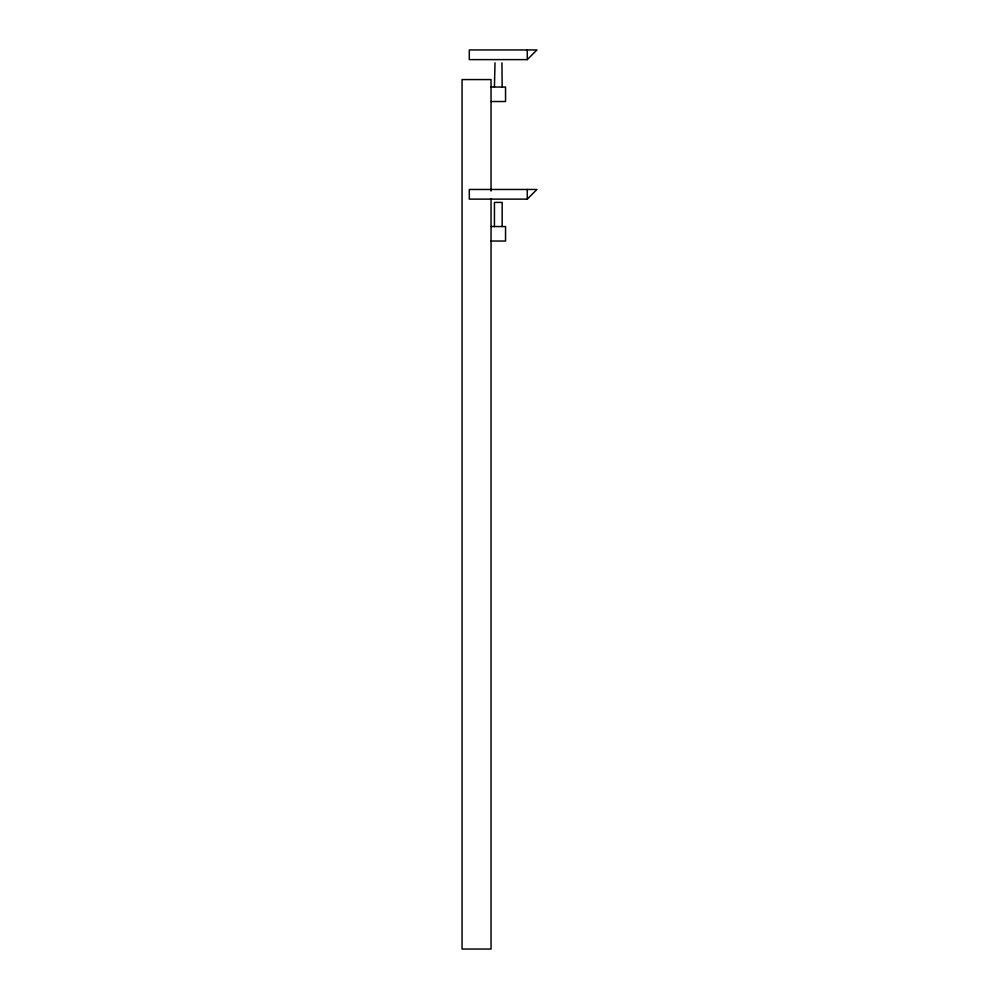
<?xml version="1.0" encoding="UTF-8"?>
<svg xmlns="http://www.w3.org/2000/svg" width="999" height="999" viewBox="0 0 999 999"><rect width="100%" height="100%" fill="white"/><g stroke="black" fill="none" stroke-linecap="round" stroke-linejoin="round"><path stroke-width="1.5" d="M527.272 59.615L536.938 49.95L469.305 49.95L469.305 59.615L527.272 59.615L527.272 49.95M527.272 199.126L536.938 189.46L469.305 189.46L469.305 199.126L527.272 199.126L527.272 189.46M495.017 62.875L494.43 87.038M501.935 62.875L502.16 87.038M491.046 87.038L505.544 87.038L505.544 101.523L491.046 101.523M491.046 226.548L505.544 226.548L505.544 241.034L491.046 241.034M502.16 226.548L502.16 202.397L494.455 202.397L494.43 226.548M491.046 191.046L491.046 79.57L462.062 79.57L462.062 949.05L491.046 949.05L491.046 198.764"/></g></svg>
